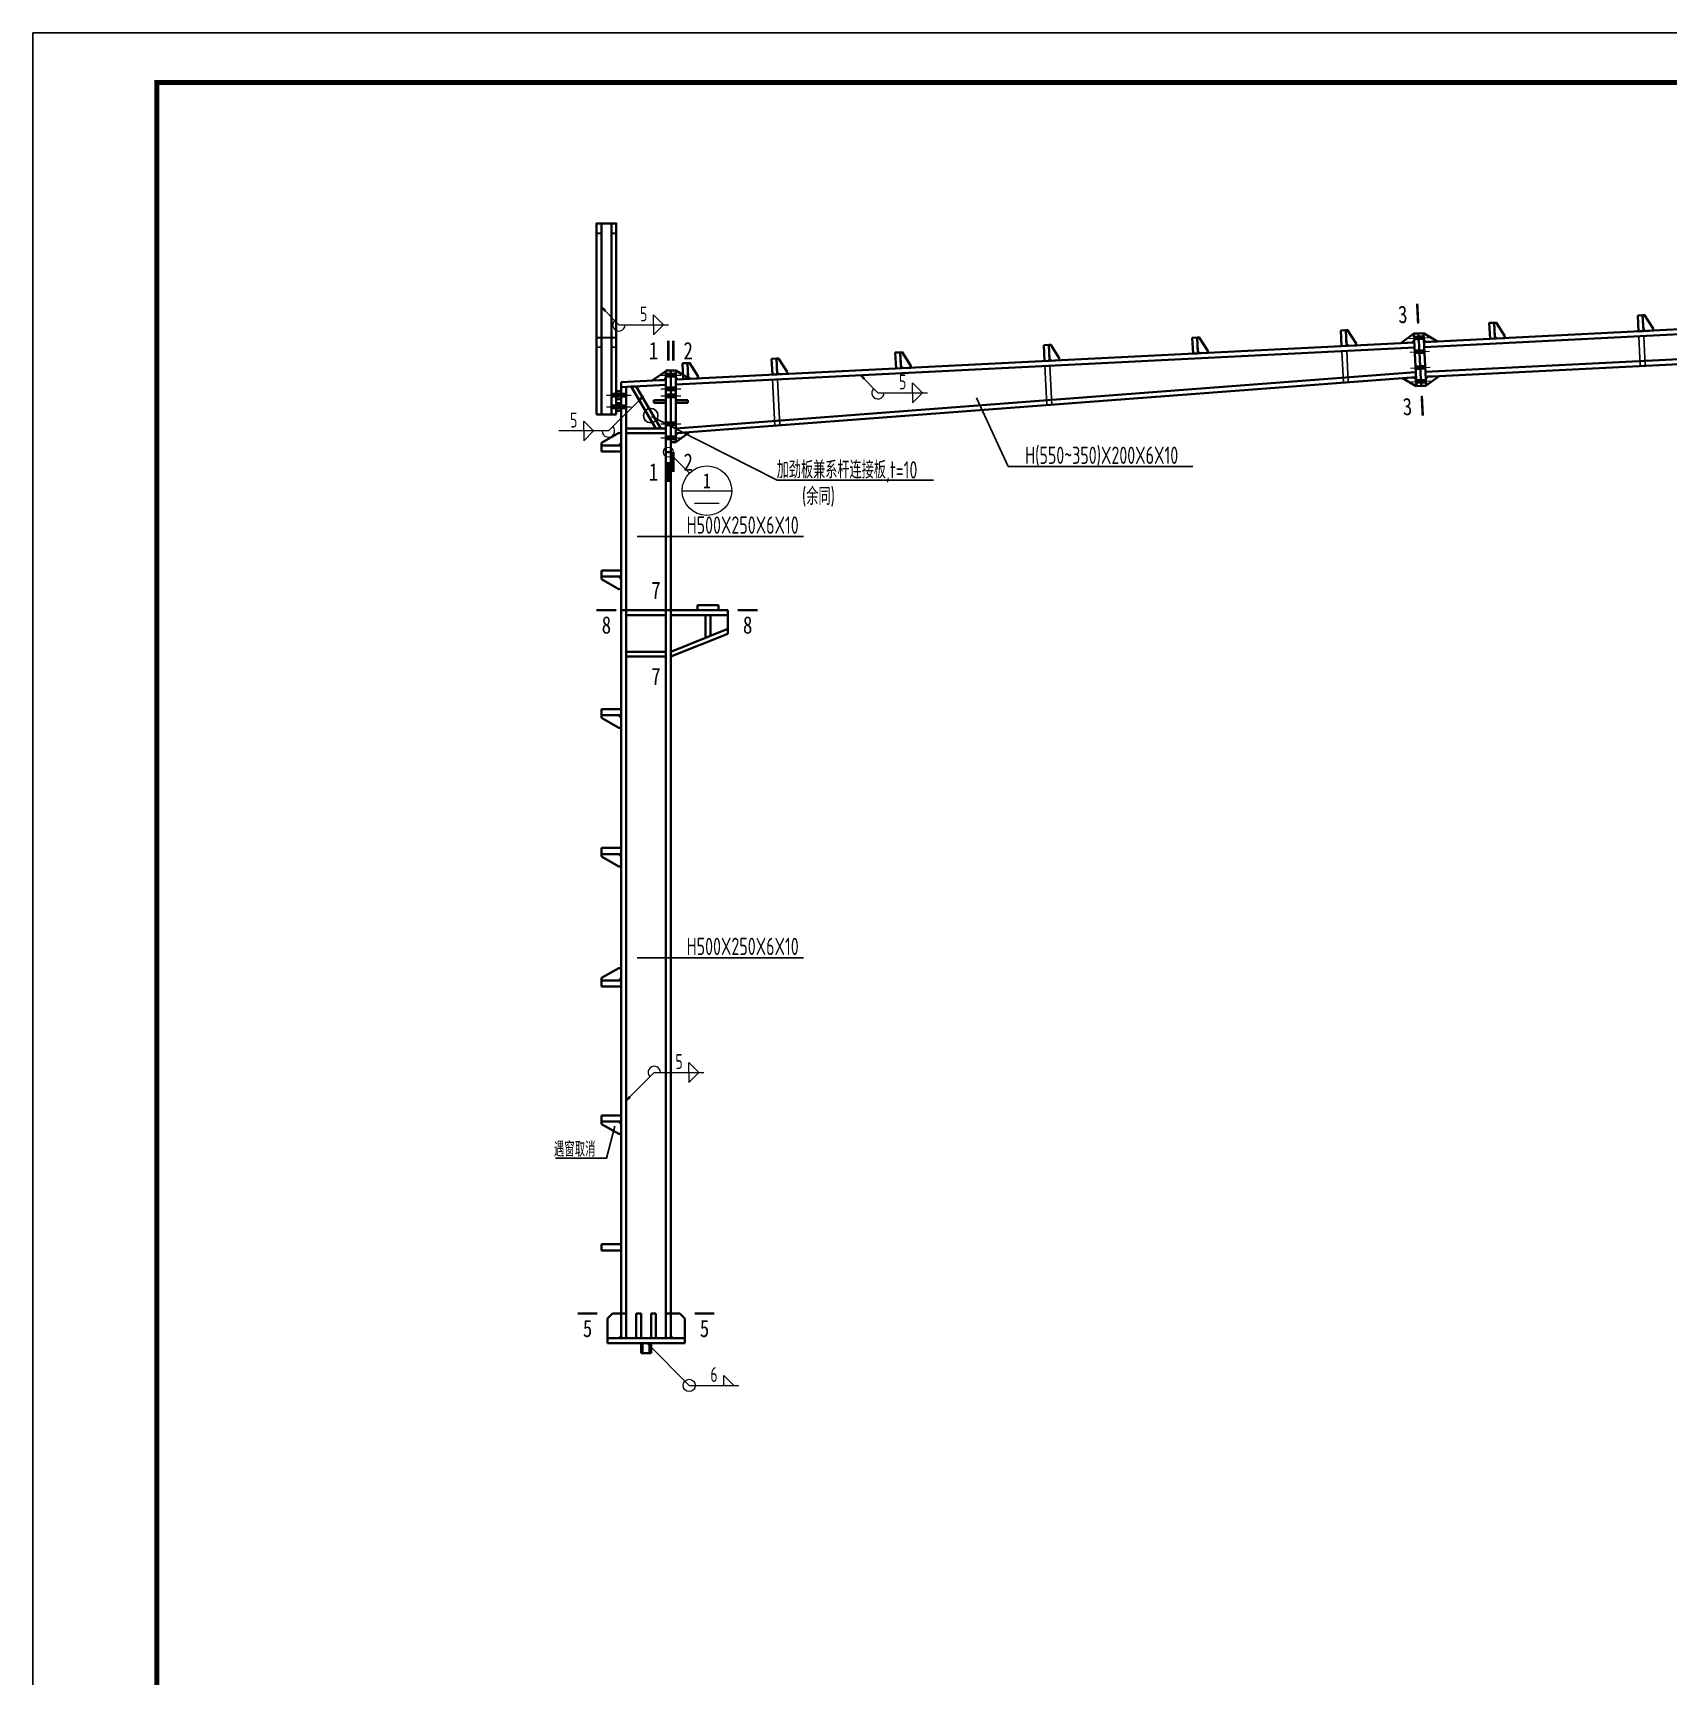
# Model space of a CAD drawing. Extents: x 2072855 to 2883818, y 17306032 to 17674225.
# Drawn here: x 2305502 to 2338501, y 17426288 to 17459459 of the extents above; entities that cross this region are included whole.
import ezdxf
from ezdxf.enums import TextEntityAlignment as Align

# ---------------------------------------------------------------- set-up
doc = ezdxf.new("R2010")
doc.units = 0
doc.header["$LTSCALE"] = 1000
doc.header["$MEASUREMENT"] = 0
for name, color, linetype, lineweight in [('10', 7, 'Continuous', 35), ('114', 2, 'Continuous', 18), ('116', 1, 'Continuous', 35), ('12', 2, 'Continuous', 35), ('14', 2, 'Continuous', 35), ('墙线__粗线', 7, 'Continuous', 18), ('焊缝标注', 9, 'Continuous', 18), ('索引符号标注', 9, 'Continuous', 18)]:
    doc.layers.add(name, color=color, linetype=linetype, lineweight=lineweight)
for name, color, linetype in [('3T_WOOD', 21, 'Continuous'), ('BALCONY', 6, 'Continuous'), ('TK', 4, 'Continuous')]:
    doc.layers.add(name, color=color, linetype=linetype)
doc.styles.add('FromPkpm', font='Pkpmeng', dxfattribs={"width": 0.7, "bigfont": 'hztxt'})
doc.styles.add('TSSD_Dimension', font='Tssdeng.shx', dxfattribs={"width": 0.7, "bigfont": 'hztxt.shx'})
doc.styles.add('宋体', font='', dxfattribs={"width": 0.8})
doc.styles.add('黑体', font='simhei.ttf', dxfattribs={"width": 0.8})
doc.styles.get('宋体').set_extended_font_data('SimSun')

# ---------------------------------------------------------------- blocks, each defined once
blk = doc.blocks.new('w453w53')
at = {"layer": '12', "color": 4}
for p, q in [((473598, 1381074, -5700), (474078, 1381074, -5700)), ((473598, 1380924, -5700), (473598, 1381074, -5700)), ((473598, 1381074, -5700), (474078, 1381074, -5700)), ((473598, 1380924, -5700), (473598, 1380864, -5700)), ((473598, 1380864, -5700), (474019, 1380624, -5700)), ((474078, 1380865, -5700), (474018, 1380924, -5700)), ((474078, 1381074, -5700), (474078, 1380925, -5700)), ((474078, 1380625, -5700), (474078, 1380865, -5700)), ((474019, 1380624, -5700), (474078, 1380625, -5700))]:
    blk.add_line(p, q, dxfattribs=at)
at = {"layer": '12', "color": 4, "elevation": -5700}
blk.add_lwpolyline([(474078, 1380925), (473598, 1380925)], dxfattribs=at)
blk = doc.blocks.new('2Q3QQA2W3Q')
at = {"const_width": 37.7}
for points in [[(2196944, 17692849), (2196844, 17692849), (2196844, 17693043), (2197244, 17693043), (2197244, 17692849), (2197147, 17692849)], [(2196944, 17690549), (2196844, 17690549), (2196844, 17690743), (2197244, 17690743), (2197244, 17690549), (2197147, 17690549)]]:
    blk.add_lwpolyline(points, dxfattribs=at)
at = {"layer": '12', "color": 4}
for p, q in [((2196944, 17672443), (2197344, 17672443)), ((2196944, 17672318), (2196944, 17672443)), ((2196944, 17672443), (2197344, 17672443))]:
    blk.add_line(p, q, dxfattribs=at)
blk.add_lwpolyline([(2197344, 17672318), (2196944, 17672318)], dxfattribs=at)
at = {"extrusion": (0, 0, -1), "xscale": 0.8331249952316284, "yscale": 0.8331249952316284, "zscale": -0.8331250001039336, "rotation": 180}
for p in [(-1802378, 18839050, -4749), (-1802378, 18828250, -4749)]:
    blk.add_blockref('w453w53', p, dxfattribs=at)
at = {"extrusion": (0, 0, -1), "xscale": -0.8331249952316284, "yscale": 0.8331249952316284, "zscale": -0.8331250001039336}
for p in [(-1802378, 16535436, -4749), (-1802378, 16532636, -4749), (-1802378, 16529836, -4749), (-1802378, 16524436, -4749)]:
    blk.add_blockref('w453w53', p, dxfattribs=at)
blk = doc.blocks.new('GeYuanFrame_64154886', base_point=(20.09, 4.53))
at = {"layer": 'TK'}
blk.add_lwpolyline([(20.09, 4.53), (20.09, 598.53), (1176.09, 598.53), (1176.09, 4.53)], close=True, dxfattribs=at)
at = {"layer": 'TK', "const_width": 1}
blk.add_lwpolyline([(45.09, 588.53), (1166.09, 588.53), (1166.09, 14.53), (45.09, 14.53)], close=True, dxfattribs=at)

msp = doc.modelspace()

# ---------------------------------------------------------------- hatches: boundary and pattern name
at = {"layer": '焊缝标注'}
for points in [[(2316975.7, 17453920), (2317035.5, 17453838.5), (2317056.8, 17453859.6)], [(2322201.9, 17452548.8), (2322261.8, 17452467.3), (2322283.1, 17452488.5)], [(2317825.6, 17452128.2), (2317744.2, 17452068.2), (2317765.3, 17452047)], [(2317825.6, 17452128.2), (2317744.2, 17452068.2), (2317765.3, 17452047)], [(2317475.7, 17437908.8), (2317557, 17437968.9), (2317535.8, 17437990.1)], [(2317900.7, 17433007.6), (2317960.5, 17432926.1), (2317981.8, 17432947.3)]]:
    msp.add_hatch(color=256, dxfattribs=at).paths.add_polyline_path(points)

# ---------------------------------------------------------------- linework, layer by layer
at = {"color": 3, "lineweight": 35, "ltscale": 100}
for p, q in [((2316875.7, 17451752.5), (2316875.7, 17455607.6)), ((2316875.7, 17455607.6), (2316975.7, 17455607.6)), ((2316875.7, 17455607.6), (2317275.7, 17455607.6)), ((2316975.7, 17451752.5), (2316975.7, 17455607.6)), ((2317175.7, 17451752.5), (2317175.7, 17455607.6)), ((2317175.7, 17455607.6), (2317275.7, 17455607.6)), ((2317275.7, 17451752.5), (2317275.7, 17455607.6)), ((2333575.4, 17453217.6), (2349175.9, 17453997.6)), ((2333580.4, 17453117.7), (2349180.9, 17453897.7)), ((2333605.4, 17452618.3), (2349205.9, 17453398.4)), ((2318475.7, 17452462.6), (2333375.7, 17453207.6)), ((2318475.7, 17452362.5), (2333380.7, 17453107.7)), ((2333610.4, 17452518.5), (2349210.9, 17453298.5)), ((2318475.7, 17451475.6), (2333405.6, 17452608.4)), ((2318475.7, 17451375.3), (2333410.6, 17452508.5)), ((2317375.7, 17452307.5), (2317475.7, 17452312.5)), ((2317375.7, 17447807.6), (2317375.7, 17452307.5)), ((2317475.7, 17447807.6), (2317475.7, 17452312.5)), ((2316875.7, 17451752.5), (2317275.7, 17451752.5)), ((2318275.7, 17447807.6), (2318275.7, 17450995.3)), ((2318275.7, 17450995.3), (2318375.7, 17450995.3)), ((2318375.7, 17447807.6), (2318375.7, 17450995.3)), ((2317375.7, 17433107.6), (2317375.7, 17447807.6)), ((2317375.7, 17447807.6), (2317475.7, 17447807.6)), ((2317475.7, 17433107.6), (2317475.7, 17447807.6)), ((2317475.7, 17447807.6), (2318275.7, 17447807.6)), ((2318275.7, 17433107.6), (2318275.7, 17447807.6)), ((2318275.7, 17447807.6), (2318375.7, 17447807.6)), ((2318375.7, 17433107.6), (2318375.7, 17447807.6))]:
    msp.add_line(p, q, dxfattribs=at)
at = {"layer": '10', "lineweight": 35, "ltscale": 100, "const_width": 50}
for points in [[(2333436.6, 17453991.6), (2333456.6, 17453592.1)], [(2318325.7, 17453244.3), (2318325.7, 17452844.3)], [(2318425.7, 17453244.3), (2318425.7, 17452844.3)], [(2333549.5, 17451732.5), (2333529.6, 17452132)], [(2318325.7, 17450395.3), (2318325.7, 17450795.3)], [(2318425.7, 17450595.3), (2318425.7, 17450995.3)], [(2318375.7, 17448407.6), (2318375.7, 17448007.6)], [(2316875.7, 17447807.6), (2317275.7, 17447807.6)], [(2320125.7, 17447807.6), (2319725.7, 17447807.6)], [(2318375.7, 17446267.6), (2318375.7, 17446667.6)], [(2316495.7, 17433607.6), (2316895.7, 17433607.6)], [(2319255.7, 17433607.6), (2318855.7, 17433607.6)]]:
    msp.add_lwpolyline(points, dxfattribs=at)
at = {"layer": '114', "lineweight": 18, "ltscale": 100}
for p, q in [((2333271.3, 17453292.5), (2333670.8, 17453312.5)), ((2333285.3, 17453012.9), (2333684.8, 17453032.8)), ((2318175.7, 17452552.6), (2318575.7, 17452552.6)), ((2333301.2, 17452693.3), (2333700.7, 17452713.3)), ((2333315.2, 17452413.6), (2333714.7, 17452433.6)), ((2317075.7, 17452147.5), (2317575.7, 17452147.5)), ((2318175.7, 17452272.5), (2318575.7, 17452272.5)), ((2318175.7, 17452132.5), (2318575.7, 17452132.5)), ((2317075.7, 17451907.5), (2317575.7, 17451907.5)), ((2318175.7, 17451565.6), (2318575.7, 17451565.6)), ((2318175.7, 17451285.3), (2318575.7, 17451285.3))]:
    msp.add_line(p, q, dxfattribs=at)
at = {"layer": '114', "color": 1, "lineweight": 70, "ltscale": 100}
for p, q in [((2333371.2, 17453297.5), (2333570.9, 17453307.5)), ((2333385.1, 17453017.8), (2333584.9, 17453027.8)), ((2318275.7, 17452552.6), (2318475.7, 17452552.6)), ((2333401.1, 17452698.3), (2333600.9, 17452708.3)), ((2333415.1, 17452418.6), (2333614.9, 17452428.6)), ((2317175.7, 17452147.5), (2317475.7, 17452147.5)), ((2318275.7, 17452272.5), (2318475.7, 17452272.5)), ((2318275.7, 17452132.5), (2318475.7, 17452132.5)), ((2317175.7, 17451907.5), (2317475.7, 17451907.5)), ((2318275.7, 17451565.6), (2318475.7, 17451565.6)), ((2318275.7, 17451285.3), (2318475.7, 17451285.3))]:
    msp.add_line(p, q, dxfattribs=at)
at = {"layer": '116', "lineweight": 35, "ltscale": 100}
for p, q in [((2317775.7, 17433007.6), (2317775.7, 17432807.6)), ((2317805.7, 17433007.6), (2317805.7, 17432807.6)), ((2317945.7, 17433007.6), (2317945.7, 17432807.6)), ((2317975.7, 17433007.6), (2317975.7, 17432807.6)), ((2317775.7, 17432807.6), (2317975.7, 17432807.6))]:
    msp.add_line(p, q, dxfattribs=at)
at = {"layer": '12', "lineweight": 35, "ltscale": 100}
for p, q in [((2337986.4, 17453758.5), (2337886.5, 17453753.6)), ((2337886.5, 17453753.6), (2337902.5, 17453434)), ((2338002.4, 17453438.9), (2337986.4, 17453758.5)), ((2331993.9, 17453458.9), (2331894, 17453453.9)), ((2331894, 17453453.9), (2331910, 17453134.3)), ((2332009.9, 17453139.3), (2331993.9, 17453458.9)), ((2334990.1, 17453608.7), (2334890.3, 17453603.7)), ((2334890.3, 17453603.7), (2334906.2, 17453284.1)), ((2335006.1, 17453289.1), (2334990.1, 17453608.7)), ((2337902.5, 17453434), (2338002.4, 17453438.9)), ((2326001.4, 17453159.3), (2325901.5, 17453154.3)), ((2325901.5, 17453154.3), (2325917.5, 17452834.7)), ((2326017.4, 17452839.7), (2326001.4, 17453159.3)), ((2328997.6, 17453309.1), (2328897.7, 17453304.1)), ((2328897.7, 17453304.1), (2328913.7, 17452984.5)), ((2329013.6, 17452989.5), (2328997.6, 17453309.1)), ((2331910, 17453134.3), (2332009.9, 17453139.3)), ((2334906.2, 17453284.1), (2335006.1, 17453289.1)), ((2318710.5, 17452794.6), (2318610.6, 17452789.6)), ((2318610.6, 17452789.6), (2318626.6, 17452470)), ((2318726.5, 17452475), (2318710.5, 17452794.6)), ((2320508.2, 17452884.5), (2320408.4, 17452879.5)), ((2320408.4, 17452879.5), (2320424.4, 17452559.9)), ((2320524.2, 17452564.9), (2320508.2, 17452884.5)), ((2323005.1, 17453009.3), (2322905.2, 17453004.3)), ((2322905.2, 17453004.3), (2322921.2, 17452684.7)), ((2323021.1, 17452689.7), (2323005.1, 17453009.3)), ((2325917.5, 17452834.7), (2326017.4, 17452839.7)), ((2328913.7, 17452984.5), (2329013.6, 17452989.5)), ((2318626.6, 17452470), (2318726.5, 17452475)), ((2320424.4, 17452559.9), (2320524.2, 17452564.9)), ((2322921.2, 17452684.7), (2323021.1, 17452689.7))]:
    msp.add_line(p, q, dxfattribs=at)
for points in [[(2338200.1, 17453488.9), (2338202.1, 17453448.9), (2338042.3, 17453440.9), (2338000.4, 17453478.9), (2337986.4, 17453758.5), (2338026.3, 17453760.5)], [(2332207.6, 17453189.3), (2332209.6, 17453149.3), (2332049.8, 17453141.3), (2332007.9, 17453179.3), (2331993.9, 17453458.9), (2332033.8, 17453460.9)], [(2335203.9, 17453339.1), (2335205.9, 17453299.1), (2335046.1, 17453291.1), (2335004.1, 17453329.1), (2334990.1, 17453608.7), (2335030.1, 17453610.7)], [(2326215.1, 17452889.6), (2326217.1, 17452849.7), (2326057.3, 17452841.7), (2326015.4, 17452879.6), (2326001.4, 17453159.3), (2326041.3, 17453161.3)], [(2329211.4, 17453039.4), (2329213.4, 17452999.5), (2329053.6, 17452991.5), (2329011.6, 17453029.5), (2328997.6, 17453309.1), (2329037.6, 17453311.1)], [(2318924.2, 17452525), (2318926.2, 17452485), (2318766.4, 17452477), (2318724.5, 17452515), (2318710.5, 17452794.6), (2318750.4, 17452796.6)], [(2320722, 17452614.8), (2320724, 17452574.9), (2320564.2, 17452566.9), (2320522.2, 17452604.8), (2320508.2, 17452884.5), (2320548.2, 17452886.5)], [(2323218.9, 17452739.7), (2323220.9, 17452699.7), (2323061.1, 17452691.7), (2323019.1, 17452729.7), (2323005.1, 17453009.3), (2323045.1, 17453011.3)]]:
    msp.add_lwpolyline(points, close=True, dxfattribs=at)
at = {"layer": '14', "lineweight": 35, "ltscale": 100}
for p, q in [((2333106, 17453194.1), (2333366.7, 17453387.4)), ((2333366.7, 17453387.4), (2333466.5, 17453392.4)), ((2333419.7, 17452326.7), (2333366.7, 17453387.4)), ((2333366.7, 17453387.4), (2333373.7, 17453247.6)), ((2333466.5, 17453392.4), (2333566.4, 17453397.4)), ((2333466.5, 17453392.4), (2333519.6, 17452331.7)), ((2333519.6, 17452331.7), (2333466.5, 17453392.4)), ((2333566.4, 17453397.4), (2333619.5, 17452336.7)), ((2333573.4, 17453257.5), (2333566.4, 17453397.4)), ((2333566.4, 17453397.4), (2333845.1, 17453231.1)), ((2333335.7, 17453205.6), (2333106, 17453194.1)), ((2333373.7, 17453247.6), (2333335.7, 17453205.6)), ((2333615.4, 17453219.6), (2333573.4, 17453257.5)), ((2333845.1, 17453231.1), (2333615.4, 17453219.6)), ((2317375.7, 17452407.6), (2318275.7, 17452452.6)), ((2317375.7, 17452307.5), (2317375.7, 17452407.6)), ((2317996, 17452438.6), (2318275.7, 17452632.6)), ((2318235.7, 17452450.6), (2317996, 17452438.6)), ((2318275.7, 17452492.6), (2318235.7, 17452450.6)), ((2318275.7, 17450995.3), (2318275.7, 17452644.3)), ((2318275.7, 17452644.3), (2318375.7, 17452644.3)), ((2318275.7, 17452632.6), (2318275.7, 17452492.6)), ((2318275.7, 17452452.6), (2318275.7, 17452352.5)), ((2318375.7, 17452644.3), (2318375.7, 17450995.3)), ((2318375.7, 17451195.3), (2318375.7, 17452644.3)), ((2318375.7, 17452644.3), (2318475.7, 17452644.3)), ((2318475.7, 17452644.3), (2318475.7, 17451195.3)), ((2318475.7, 17452502.6), (2318475.7, 17452642.6)), ((2318475.7, 17452642.6), (2318755.3, 17452476.6)), ((2318515.6, 17452464.6), (2318475.7, 17452502.6)), ((2318755.3, 17452476.6), (2318515.6, 17452464.6)), ((2333141.4, 17452488.1), (2333370.7, 17452505.5)), ((2333419.6, 17452328.7), (2333141.4, 17452488.1)), ((2333370.7, 17452505.5), (2333412.6, 17452468.5)), ((2333412.6, 17452468.5), (2333419.6, 17452328.7)), ((2333612.4, 17452478.5), (2333650.3, 17452520.5)), ((2333619.4, 17452338.7), (2333612.4, 17452478.5)), ((2333880, 17452532), (2333619.4, 17452338.7)), ((2333650.3, 17452520.5), (2333880, 17452532)), ((2317275.7, 17452067.5), (2317275.7, 17452227.5)), ((2317275.7, 17452227.5), (2317375.7, 17452227.5)), ((2317375.7, 17452067.5), (2317275.7, 17452067.5)), ((2318275.7, 17452352.5), (2317375.7, 17452307.5)), ((2317375.7, 17452227.5), (2317375.7, 17452067.5)), ((2317675.4, 17452322.5), (2317575.5, 17452317.5)), ((2317575.5, 17452317.5), (2318075.7, 17451475.5)), ((2318175.7, 17451475.5), (2317675.4, 17452322.5)), ((2333519.6, 17452331.7), (2333419.7, 17452326.7)), ((2333619.5, 17452336.7), (2333519.6, 17452331.7)), ((2317275.7, 17451827.5), (2317275.7, 17451987.5)), ((2317275.7, 17451987.5), (2317375.7, 17451987.5)), ((2317375.7, 17451827.5), (2317275.7, 17451827.5)), ((2317375.7, 17451987.5), (2317375.7, 17451827.5)), ((2318275.7, 17452042.5), (2318035.7, 17452042.5)), ((2318035.7, 17452042.5), (2318035.7, 17451992.5)), ((2318035.7, 17451992.5), (2318275.7, 17451992.5)), ((2318275.7, 17451992.5), (2318275.7, 17452042.5)), ((2318475.7, 17452042.5), (2318715.7, 17452042.5)), ((2318475.7, 17451992.5), (2318475.7, 17452042.5)), ((2318715.7, 17451992.5), (2318475.7, 17451992.5)), ((2318715.7, 17452042.5), (2318715.7, 17451992.5)), ((2317475.7, 17451475.5), (2318275.7, 17451475.5)), ((2317475.7, 17451375.5), (2317475.7, 17451475.5)), ((2318075.7, 17451475.5), (2318175.7, 17451475.5)), ((2318275.7, 17451475.5), (2318275.7, 17451375.5)), ((2318754.9, 17451396.5), (2318475.7, 17451195.3)), ((2318515.5, 17451378.4), (2318754.9, 17451396.5)), ((2318275.7, 17451375.5), (2317475.7, 17451375.5)), ((2318475.7, 17451195.3), (2318375.7, 17451195.3)), ((2318475.7, 17451335.3), (2318515.5, 17451378.4)), ((2318475.7, 17451195.3), (2318475.7, 17451335.3)), ((2318375.7, 17450995.3), (2318275.7, 17450995.3)), ((2317475.7, 17447807.6), (2318275.7, 17447807.6)), ((2317475.7, 17447707.6), (2317475.7, 17447807.6)), ((2318275.7, 17447807.6), (2318275.7, 17447707.6)), ((2318375.7, 17447807.6), (2319525.7, 17447807.6)), ((2318375.7, 17447707.6), (2318375.7, 17447807.6)), ((2318915.7, 17447907.6), (2319335.7, 17447907.6)), ((2318915.7, 17447807.6), (2318915.7, 17447907.6)), ((2319335.7, 17447807.6), (2318915.7, 17447807.6)), ((2319335.7, 17447907.6), (2319335.7, 17447807.6)), ((2319525.7, 17447807.6), (2319525.7, 17447707.6)), ((2318275.7, 17447707.6), (2317475.7, 17447707.6)), ((2319525.7, 17447707.6), (2318375.7, 17447707.6)), ((2318375.7, 17447707.6), (2318375.7, 17446967.6)), ((2319525.7, 17447707.6), (2318375.7, 17447707.6)), ((2318375.7, 17446967.6), (2319525.7, 17447427.6)), ((2318375.7, 17446967.6), (2319525.7, 17447427.6)), ((2319075.7, 17447247.6), (2319075.7, 17447707.6)), ((2319075.7, 17447707.6), (2319175.7, 17447707.6)), ((2319175.7, 17447707.6), (2319175.7, 17447287.6)), ((2319525.7, 17447427.6), (2319525.7, 17447707.6)), ((2319525.7, 17447427.6), (2319525.7, 17447327.6)), ((2319525.7, 17447327.6), (2318375.7, 17446867.6)), ((2319175.7, 17447287.6), (2319075.7, 17447247.6)), ((2317475.7, 17446967.6), (2318275.7, 17446967.6)), ((2317475.7, 17446867.6), (2317475.7, 17446967.6)), ((2318275.7, 17446867.6), (2317475.7, 17446867.6)), ((2318275.7, 17446967.6), (2318275.7, 17446867.6)), ((2318375.7, 17446867.6), (2318375.7, 17446967.6)), ((2317095.7, 17433507.6), (2317195.7, 17433607.6)), ((2317095.7, 17433107.6), (2317095.7, 17433507.6)), ((2317195.7, 17433607.6), (2317375.7, 17433607.6)), ((2317375.7, 17433607.6), (2317375.7, 17433147.6)), ((2317375.7, 17433107.6), (2317375.7, 17433607.6)), ((2317375.7, 17433607.6), (2317475.7, 17433607.6)), ((2317475.7, 17433607.6), (2317475.7, 17433107.6)), ((2317675.7, 17433107.6), (2317675.7, 17433607.6)), ((2317675.7, 17433607.6), (2317775.7, 17433607.6)), ((2317775.7, 17433607.6), (2317775.7, 17433107.6)), ((2317975.7, 17433107.6), (2317975.7, 17433607.6)), ((2317975.7, 17433607.6), (2318075.7, 17433607.6)), ((2318075.7, 17433607.6), (2318075.7, 17433107.6)), ((2318275.7, 17433107.6), (2318275.7, 17433607.6)), ((2318275.7, 17433607.6), (2318375.7, 17433607.6)), ((2318375.7, 17433607.6), (2318375.7, 17433147.6)), ((2318555.7, 17433607.6), (2318375.7, 17433607.6)), ((2318375.7, 17433607.6), (2318375.7, 17433107.6)), ((2318655.7, 17433507.6), (2318555.7, 17433607.6)), ((2318655.7, 17433107.6), (2318655.7, 17433507.6)), ((2317095.7, 17433007.6), (2317095.7, 17433107.6)), ((2317095.7, 17433107.6), (2318655.7, 17433107.6)), ((2317335.7, 17433107.6), (2317095.7, 17433107.6)), ((2318655.7, 17433007.6), (2317095.7, 17433007.6)), ((2317375.7, 17433147.6), (2317335.7, 17433107.6)), ((2317475.7, 17433107.6), (2317375.7, 17433107.6)), ((2317775.7, 17433107.6), (2317675.7, 17433107.6)), ((2318075.7, 17433107.6), (2317975.7, 17433107.6)), ((2318375.7, 17433107.6), (2318275.7, 17433107.6)), ((2318375.7, 17433147.6), (2318415.7, 17433107.6)), ((2318415.7, 17433107.6), (2318655.7, 17433107.6)), ((2318655.7, 17433107.6), (2318655.7, 17433007.6))]:
    msp.add_line(p, q, dxfattribs=at)
at = {"layer": '3T_WOOD'}
for points in [[(2337907.5, 17453334.1), (2337937.5, 17452734.8)], [(2338007.4, 17453339.1), (2338037.4, 17452739.8)], [(2325922.5, 17452734.8), (2325962.1, 17451943.3)], [(2326022.3, 17452739.8), (2326061.8, 17451950.9)], [(2331915, 17453034.5), (2331946.9, 17452397.4)], [(2332014.9, 17453039.4), (2332046.6, 17452405)], [(2320429.4, 17452459.4), (2320476, 17451527.1)], [(2320529.3, 17452464.4), (2320575.8, 17451534.7)]]:
    msp.add_lwpolyline(points, dxfattribs=at)
msp.add_circle((2317969.5, 17451733.6), 146.3, dxfattribs=at)
at = {"layer": 'BALCONY'}
for p, q in [((2325184.2, 17450705.6, -1.8), (2324542.3, 17452090)), ((2320521.3, 17450427.7), (2317985.1, 17451712.6)), ((2320521.3, 17450427.7), (2323677.8, 17450427.7)), ((2325184.2, 17450705.6, -1.8), (2328911.3, 17450705.6, -1.8)), ((2317696.8, 17449295), (2321049.9, 17449295)), ((2317696.8, 17440790.2), (2321049.9, 17440790.2))]:
    msp.add_line(p, q, dxfattribs=at)
msp.add_lwpolyline([(2317242.4, 17437390.2), (2317079.9, 17436741.2), (2316045.4, 17436741.2)], dxfattribs=at)
at = {"layer": '墙线__粗线', "lineweight": 18, "ltscale": 100}
msp.add_circle((2318325.7, 17450995.3), 100, dxfattribs=at)
at = {"layer": '焊缝标注', "lineweight": 18, "ltscale": 100}
for p, q in [((2316975.7, 17453920), (2317328.2, 17453565.4)), ((2318028.2, 17453765.4), (2318228.2, 17453565.4)), ((2318028.2, 17453565.4), (2318028.2, 17453765.4)), ((2317328.2, 17453565.4), (2318328.2, 17453565.4)), ((2318028.2, 17453365.4), (2318228.2, 17453565.4)), ((2318028.2, 17453565.4), (2318028.2, 17453365.4)), ((2322201.9, 17452548.8), (2322554.5, 17452194.3)), ((2323254.5, 17452394.3), (2323454.5, 17452194.3)), ((2323254.5, 17452194.3), (2323254.5, 17452394.3)), ((2317825.6, 17452128.2), (2317117.1, 17451422.5)), ((2317825.6, 17452128.2), (2317117.1, 17451422.5)), ((2322554.5, 17452194.3), (2323554.5, 17452194.3)), ((2323254.5, 17451994.3), (2323454.5, 17452194.3)), ((2323254.5, 17452194.3), (2323254.5, 17451994.3)), ((2317117.1, 17451422.5), (2316117.1, 17451422.5)), ((2317117.1, 17451422.5), (2316117.1, 17451422.5)), ((2316817.1, 17451422.5), (2316617.1, 17451622.5)), ((2316617.1, 17451422.5), (2316617.1, 17451622.5)), ((2316817.1, 17451422.5), (2316617.1, 17451622.5)), ((2316617.1, 17451422.5), (2316617.1, 17451622.5)), ((2316817.1, 17451422.5), (2316617.1, 17451222.5)), ((2316617.1, 17451422.5), (2316617.1, 17451222.5)), ((2316817.1, 17451422.5), (2316617.1, 17451222.5)), ((2316617.1, 17451422.5), (2316617.1, 17451222.5)), ((2317475.7, 17437908.8), (2318041.6, 17438474.3)), ((2318041.6, 17438474.3), (2319041.6, 17438474.3)), ((2318741.6, 17438674.3), (2318941.6, 17438474.3)), ((2318741.6, 17438474.3), (2318741.6, 17438674.3)), ((2318741.6, 17438274.3), (2318941.6, 17438474.3)), ((2318741.6, 17438474.3), (2318741.6, 17438274.3)), ((2317900.7, 17433007.6), (2318746.8, 17432156.7)), ((2318746.8, 17432156.7), (2319746.8, 17432156.7)), ((2319446.8, 17432356.7), (2319646.8, 17432156.7)), ((2319446.8, 17432156.7), (2319446.8, 17432356.7))]:
    msp.add_line(p, q, dxfattribs=at)
at = {"layer": '焊缝标注', "linetype": 'Continuous'}
for points in [[(2316975.7, 17453920), (2317035.5, 17453838.5), (2317056.8, 17453859.6)], [(2322201.9, 17452548.8), (2322261.8, 17452467.3), (2322283.1, 17452488.5)], [(2317825.6, 17452128.2), (2317744.2, 17452068.2), (2317765.3, 17452047)], [(2317825.6, 17452128.2), (2317744.2, 17452068.2), (2317765.3, 17452047)], [(2317475.7, 17437908.8), (2317557, 17437968.9), (2317535.8, 17437990.1)], [(2317900.7, 17433007.6), (2317960.5, 17432926.1), (2317981.8, 17432947.3)]]:
    msp.add_lwpolyline(points, close=True, dxfattribs=at)
at = {"layer": '焊缝标注', "lineweight": 18, "ltscale": 100}
msp.add_circle((2318746.8, 17432156.7), 125, dxfattribs=at)
for centre, start, end in [((2317328.2, 17453565.4), 134.84027, 0), ((2322554.5, 17452194.3), 134.84029, 0), ((2317117.1, 17451422.5), 180, 44.88593), ((2317117.1, 17451422.5), 180, 44.88593), ((2318041.6, 17438474.3), 0, 224.97719)]:
    msp.add_arc(centre, 125, start, end, dxfattribs=at)
at = {"layer": '索引符号标注', "lineweight": 18, "ltscale": 100}
for p, q in [((2318396.4, 17450924.6), (2318749.9, 17450571.1)), ((2318603.5, 17450217.5), (2319603.5, 17450217.5)), ((2318853.5, 17449967.5), (2319353.5, 17449967.5))]:
    msp.add_line(p, q, dxfattribs=at)
msp.add_circle((2319103.5, 17450217.5), 500, dxfattribs=at)

# ---------------------------------------------------------------- block references
msp.add_blockref('2Q3QQA2W3Q', (120031.4, -237435.5))
at = {"layer": '3T_WOOD', "xscale": 100, "yscale": 100, "zscale": 100}
msp.add_blockref('GeYuanFrame_64154886', (2305502.1, 17400059), dxfattribs=at)

# ---------------------------------------------------------------- texts
at = {"layer": '10', "lineweight": 25, "style": '宋体', "width": 0.8}
for p in [(2333146.9, 17453776.9), (2333239.9, 17451917.2)]:
    msp.add_text('3', height=350, rotation=2.8624, dxfattribs=at).set_placement(p, align=Align.MIDDLE_CENTER)
for s, p in [('1', (2318025.7, 17453044.3)), ('2', (2318725.7, 17453044.3)), ('1', (2318025.7, 17450595.3)), ('2', (2318725.7, 17450795.3)), ('7', (2318075.7, 17448207.6)), ('8', (2317075.7, 17447507.6)), ('8', (2319925.7, 17447507.6)), ('7', (2318075.7, 17446467.6)), ('5', (2316695.7, 17433307.6)), ('5', (2319055.7, 17433307.6))]:
    msp.add_text(s, height=350, dxfattribs=at).set_placement(p, align=Align.MIDDLE_CENTER)
at = {"layer": 'BALCONY', "style": 'TSSD_Dimension', "width": 0.7}
for s, height, p in [('H(550~350)X200X6X10', 350, (2327069.8, 17450933.6, -1.8)), ('H500X250X6X10', 350, (2319825.5, 17449523.1)), ('H500X250X6X10', 350, (2319825.5, 17441018.3)), ('遇窗取消', 300, (2316436, 17436940))]:
    msp.add_text(s, height=height, dxfattribs=at).set_placement(p, align=Align.MIDDLE)
for s, p in [('加劲板兼系杆连接板,t=10', (2320512, 17450463.3)), ('(余同)', (2321022.3, 17449929.8))]:
    msp.add_text(s, height=350, dxfattribs=at).set_placement(p)
at = {"layer": '焊缝标注', "lineweight": 25, "style": 'FromPkpm', "width": 0.7}
for s, p in [('5', (2317828.2, 17453635.4)), ('5', (2323054.5, 17452264.3)), ('5', (2316417.1, 17451492.5)), ('5', (2316417.1, 17451492.5)), ('5', (2318541.6, 17438544.3)), ('6', (2319246.8, 17432226.7))]:
    msp.add_text(s, height=300, dxfattribs=at).set_placement(p, align=Align.CENTER)
at = {"layer": '索引符号标注', "lineweight": 25, "style": '黑体', "width": 0.8}
msp.add_text('1', height=300, dxfattribs=at).set_placement((2319103.5, 17450267.5), align=Align.CENTER)

doc.saveas('drawing.dxf')
